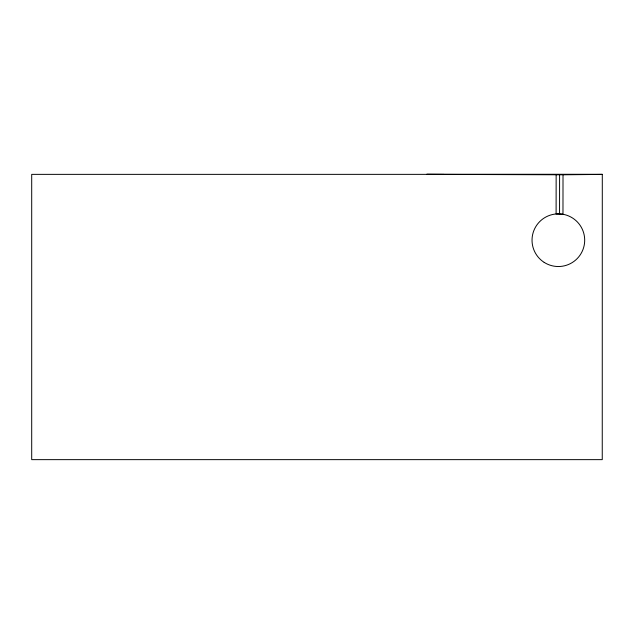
<?xml version="1.0" encoding="UTF-8"?>
<svg xmlns="http://www.w3.org/2000/svg" width="634" height="634" viewBox="0 0 634 634"><rect width="100%" height="100%" fill="white"/><g stroke="black" fill="none" stroke-linecap="round" stroke-linejoin="round"><path stroke-width="0.95" d="M556.145 174.485L556.105 213.959L562.976 214.276L563.016 174.794L426.698 174.366L443.919 174.413M559.553 213.896L559.592 174.413M563.016 174.794L602.292 174.413L426.698 174.366M602.3 174.358L602.252 459.642L31.7 459.642L31.7 174.366L602.3 174.358M544.178 262.381A26.335 26.335 0 0 0 584.667 241.388A26.335 26.335 0 0 0 546.239 216.82A26.335 26.335 0 0 0 544.178 262.381"/></g></svg>
